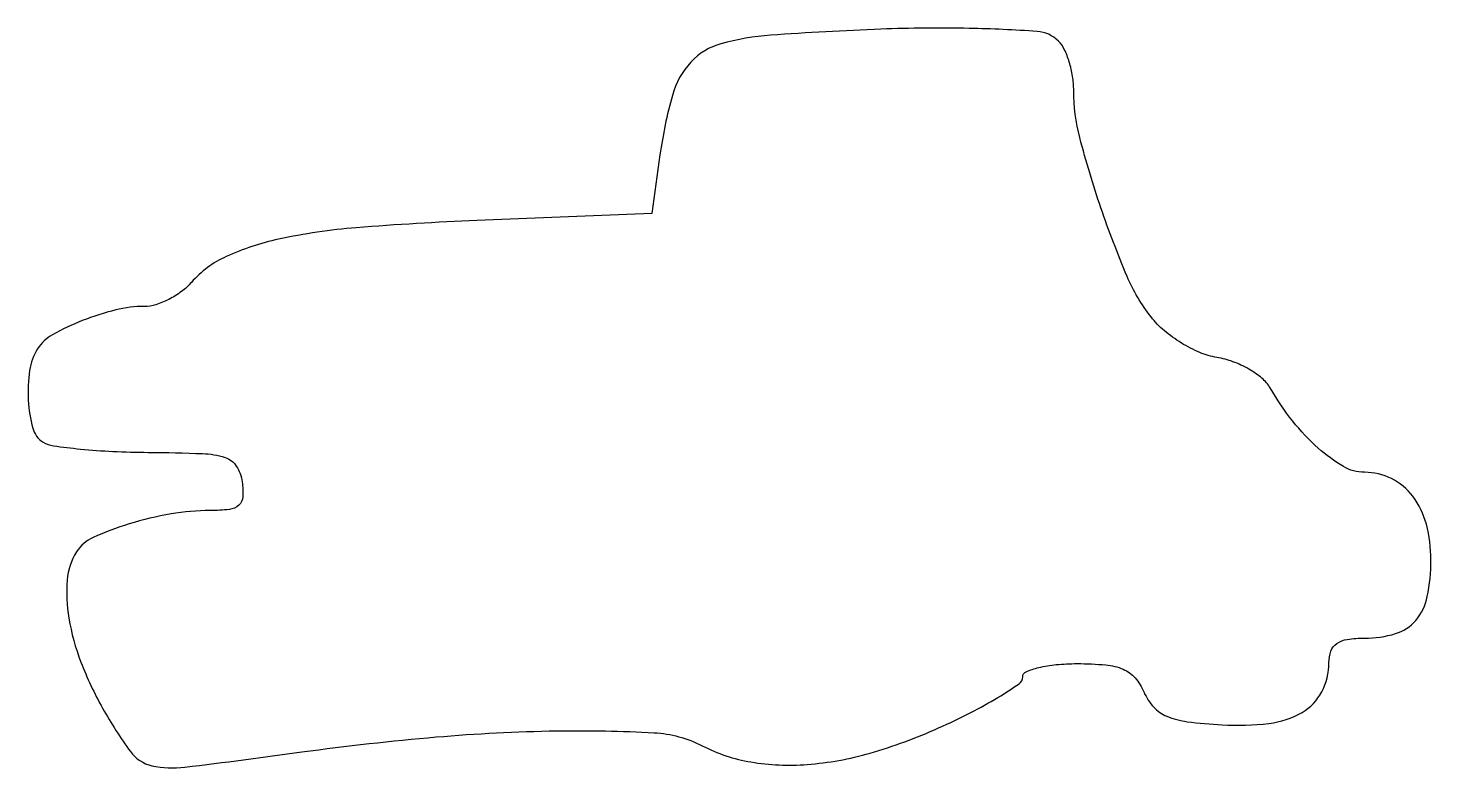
# Model space of a CAD drawing. Extents: x 0 to 110, y 1 to 59.
import ezdxf

# ---------------------------------------------------------------- set-up
doc = ezdxf.new("R2010")
doc.units = 0

msp = doc.modelspace()

# ---------------------------------------------------------------- linework, layer by layer
msp.add_lwpolyline([(58.238551, 58.262361, 0.050556), (54.347615, 57.591278, 0.139019), (51.992406, 56.153482, 0.119536), (50.536041, 53.540663, 0.032702), (49.56788, 48.88841), (48.918966, 44.27682), (35.209483, 43.731788, 0.009852), (25.765153, 43.169773, 0.033544), (19.670946, 42.272375, 0.053402), (15.574271, 40.914921, 0.106059), (12.839707, 38.887407, -0.052694), (12.055046, 38.165109, -0.041371), (11.072397, 37.554426, -0.042636), (10.050965, 37.13678, -0.075875), (9.154807, 37, 0.060486), (6.910197, 36.727469, 0.033822), (4.286035, 35.888996, 0.032553), (1.947712, 34.782527, 0.124989), (0.785665, 33.687439, 0.105915), (0.153806, 31.984651, 0.050618), (0.052679, 29.641408, 0.050509), (0.402624, 27.458401, 0.19163), (1.210707, 26.369776, 0.104066), (2.033317, 26.073047, 0.010264), (4.133561, 25.823471, 0.012606), (6.676428, 25.638686, 0.009675), (9.460707, 25.560759, -0.006749), (13.7186, 25.466521, -0.06726), (15.473114, 25.165448, -0.175465), (16.357605, 24.490743, -0.108085), (16.819551, 23.25, -0.051216), (16.865307, 22.069379, -0.19639), (16.550832, 21.420767, -0.154997), (15.812102, 21.087357, -0.029111), (14.312949, 21, 0.042585), (11.243808, 20.738126, 0.032249), (7.954807, 19.951655, 0.030688), (5.125374, 18.884882, 0.146877), (3.835622, 17.768271, 0.122732), (3.098475, 15.55362, 0.060647), (3.229933, 12.572818, 0.050811), (4.171997, 9.125375, 0.03615), (5.881209, 5.5, 0.02877), (8.060268, 2.102951, 0.183786), (9.742318, 1.002341, 0.084729), (12.320868, 0.881473, 0.003522), (21.5, 2.0746, -0.012518), (32.032335, 3.251356, -0.017669), (41.462222, 3.731716, -0.017216), (49.107134, 3.587458, -0.106387), (52.878335, 2.562915, 0.078442), (56.700387, 1.293416, 0.059893), (61.109804, 1.097153, 0.051772), (66.038384, 1.98695, 0.034934), (71.406783, 3.958176, 0.012299), (73.933326, 5.167261, 0.018597), (76.063242, 6.353424, 0.01372), (77.715664, 7.419014, 0.247528), (78, 7.958176, -0.298795), (78.264823, 8.361765, -0.04245), (79.252219, 8.693964, -0.036883), (80.629147, 8.924606, -0.023062), (82.262872, 9, -0.02144), (84.514336, 8.903413, -0.079956), (85.88538, 8.560156, -0.1157), (86.803424, 7.88336, -0.073058), (87.512872, 6.75, 0.083066), (88.267079, 5.596793, 0.108217), (89.297938, 4.875902, 0.067788), (90.899521, 4.451049, 0.016473), (93.630458, 4.201886, 0.044006), (97.304482, 4.311822, 0.102626), (99.90246, 5.179706, 0.141508), (101.439311, 6.787942, 0.120974), (102, 9.071429, -0.085738), (102.157841, 9.985147, -0.157669), (102.612963, 10.577806, -0.115713), (103.445729, 10.903445, -0.035603), (104.8, 11, 0.072349), (107.217155, 11.351596, 0.145589), (108.816437, 12.394914, 0.127337), (109.716146, 14.256016, 0.049288), (110, 17.128571, 0.064184), (109.639377, 19.926293, 0.098328), (108.574059, 22.118166, 0.115565), (106.903085, 23.503613, 0.116052), (104.793242, 24, -0.133729), (103.136615, 24.451147, -0.049456), (101.16597, 25.889766, -0.043366), (99.16677, 28.015664, -0.034787), (97.396441, 30.611867, 0.087108), (96.752834, 31.371808, 0.043637), (95.715665, 32.092236, 0.041561), (94.479988, 32.669155, 0.048089), (93.224329, 33, -0.059955), (91.885278, 33.38692, -0.037812), (90.437643, 34.134409, -0.037347), (89.091962, 35.109168, -0.05146), (88.057446, 36.183717, -0.065249), (86.183784, 39.357643, -0.018511), (84.12805, 44.722166, -0.018583), (82.473467, 50.231191, -0.063738), (82, 53.930272, 0.039806), (81.911476, 55.040442, 0.035404), (81.6475, 56.168267, 0.037144), (81.260776, 57.150876, 0.084247), (80.8, 57.8, 0.181017), (79.132807, 58.559052, 0.012149), (73.809959, 58.797612, 0.014885), (66.887485, 58.733385, 0.007681)], format="xyb", close=True)

doc.saveas('drawing.dxf')
